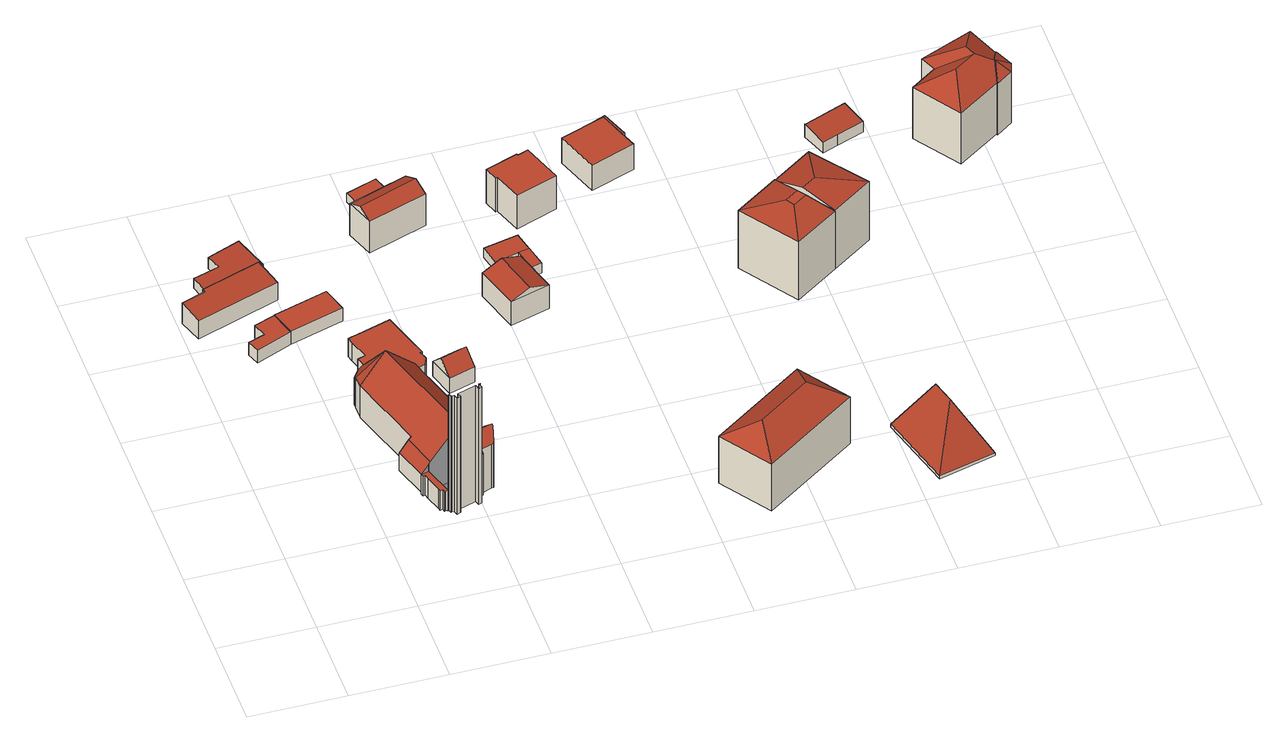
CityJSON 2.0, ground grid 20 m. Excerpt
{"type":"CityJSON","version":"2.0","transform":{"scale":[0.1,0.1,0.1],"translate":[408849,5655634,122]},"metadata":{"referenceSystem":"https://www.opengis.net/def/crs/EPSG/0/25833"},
"CityObjects":{
"building1":{"type":"Building","attributes":{"Dachtyp_tdc":"tdcPolyFlatRoof","Gemeindeschluessel":14612000,"Dachneigung":6.6,"QualitaetDacherkennung":78,"Geometrietyp2DReferenz":"3000","measuredHeight":5.29,"function":"31001_2000","roofType":"2100"},"geometry":[{"type":"Solid","lod":"2","boundaries":[[[[0,1,2,3]],[[1,4,5,2]],[[4,6,7,5]],[[6,8,9,7]],[[8,10,11,9]],[[10,0,3,11]],[[10,8,6,4,1,0]],[[3,2,5,7,9,11]]]],"semantics":{"surfaces":[{"type":"WallSurface"},{"type":"RoofSurface"},{"type":"GroundSurface"}],"values":[[0,0,0,0,0,0,1,2]]}}]},
"building2":{"type":"Building","attributes":{"Dachtyp_tdc":"tdcPolyFlatRoof","Gemeindeschluessel":14612000,"Dachneigung":0,"QualitaetDacherkennung":76,"Geometrietyp2DReferenz":"3000","measuredHeight":3.23,"function":"31001_2000","roofType":"1000"},"geometry":[{"type":"Solid","lod":"2","boundaries":[[[[12,13,14,15]],[[13,16,17,14]],[[16,18,19,17]],[[18,20,21,19]],[[20,22,23,21]],[[22,12,15,23]],[[22,20,18,16,13,12]],[[15,14,17,19,21,23]]]],"semantics":{"surfaces":[{"type":"WallSurface"},{"type":"RoofSurface"},{"type":"GroundSurface"}],"values":[[0,0,0,0,0,0,1,2]]}}]},
"building3":{"type":"Building","attributes":{"Dachtyp_tdc":"tdcPolyFlatRoof","Gemeindeschluessel":14612000,"Dachneigung":2.67,"QualitaetDacherkennung":80,"Geometrietyp2DReferenz":"3000","measuredHeight":3.12,"function":"31001_2000","roofType":"2100"},"geometry":[{"type":"Solid","lod":"2","boundaries":[[[[24,25,26,27]],[[25,28,29,26]],[[28,30,31,29]],[[30,32,33,31]],[[32,34,35,33]],[[34,36,37,35]],[[36,24,27,37]],[[36,34,32,30,28,25,24]],[[27,26,29,31,33,35,37]]]],"semantics":{"surfaces":[{"type":"WallSurface"},{"type":"RoofSurface"},{"type":"GroundSurface"}],"values":[[0,0,0,0,0,0,0,1,2]]}}]},
"building4":{"type":"Building","attributes":{"name":"Friedenskirche","Gemeindeschluessel":14612000,"QualitaetDacherkennung":100,"Geometrietyp2DReferenz":"3000","function":"31001_3041","roofType":"9999"},"children":["building4-1","building4-2","building4-3","building4-4","building4-5","building4-6","building4-7","building4-8","building4-9"]},
"building4-1":{"type":"BuildingPart","attributes":{"Dachtyp_tdc":"tdcPolyFlatRoof","Dachneigung":0,"QualitaetDacherkennung":100,"Geometrietyp2DReferenz":"3000","measuredHeight":29.55,"roofType":"1000"},"parents":["building4"],"geometry":[{"type":"MultiSurface","lod":"2","boundaries":[[[38,39,40,41,42]],[[39,43,44,40]],[[43,45,46,44]],[[45,47,48,46]],[[47,49,50,48]],[[49,51,52,50]],[[51,53,54,52]],[[53,55,56,54]],[[55,57,58,56]],[[57,59,60,58]],[[59,61,62,60]],[[61,63,64,65,66,62]],[[67,68,69,41,40,44,46,48,50,52,54,56,58,60,62,66,70,71]]],"semantics":{"surfaces":[{"type":"WallSurface"},{"type":"GroundSurface"}],"values":[0,0,0,0,0,0,0,0,0,0,0,0,1]}}]},
"building4-2":{"type":"BuildingPart","attributes":{"Dachtyp_tdc":"tdcGableRoof","Dachneigung":45,"QualitaetDacherkennung":100,"Geometrietyp2DReferenz":"3000","measuredHeight":6.66,"roofType":"3100"},"parents":["building4"],"geometry":[{"type":"MultiSurface","lod":"2","boundaries":[[[72,73,74,75]],[[73,76,77,74]],[[76,78,79,77]],[[78,72,75,79]],[[76,73,80]],[[72,78,81]],[[73,72,81,80]],[[78,76,80,81]]],"semantics":{"surfaces":[{"type":"WallSurface"},{"type":"RoofSurface"}],"values":[0,0,0,0,0,0,1,1]}}]},
"building4-3":{"type":"BuildingPart","attributes":{"Dachtyp_tdc":"tdcTentRoof","Dachneigung":51.17,"QualitaetDacherkennung":100,"Geometrietyp2DReferenz":"3000","measuredHeight":13.81,"roofType":"4000"},"parents":["building4"],"geometry":[{"type":"MultiSurface","lod":"2","boundaries":[[[82,83,84,85]],[[83,86,87,84]],[[86,88,89,90,87]],[[83,82,91]],[[92,88,86,83,91]],[[93,92,91]],[[94,93,91]],[[95,94,91]],[[96,97,98,85,84,87,90,99,100,101]]],"semantics":{"surfaces":[{"type":"WallSurface"},{"type":"RoofSurface"},{"type":"GroundSurface"}],"values":[0,0,0,1,1,1,1,1,2]}}]},
"building4-4":{"type":"BuildingPart","attributes":{"Dachtyp_tdc":"tdcPolyFlatRoof","Dachneigung":45.26,"QualitaetDacherkennung":100,"Geometrietyp2DReferenz":"3000","measuredHeight":13.95,"roofType":"2100"},"parents":["building4"],"geometry":[{"type":"MultiSurface","lod":"2","boundaries":[[[102,103,104,105,106]],[[107,108,109,110]],[[108,111,112,109]],[[111,113,114,112]],[[113,111,108,107,103,102,115]],[[105,104,110,109,112,114]]],"semantics":{"surfaces":[{"type":"WallSurface"},{"type":"RoofSurface"},{"type":"GroundSurface"}],"values":[0,0,0,0,1,2]}}]},
"building4-5":{"type":"BuildingPart","attributes":{"Dachtyp_tdc":"tdcPolyFlatRoof","Dachneigung":0,"QualitaetDacherkennung":100,"Geometrietyp2DReferenz":"3000","measuredHeight":4.85,"roofType":"1000"},"parents":["building4"],"geometry":[{"type":"MultiSurface","lod":"2","boundaries":[[[64,116,117,65]],[[116,118,119,117]],[[118,120,121,119]],[[120,122,123,121]],[[122,124,125,123]],[[124,126,127,125]],[[126,128,129,127]],[[128,130,131,129]],[[130,132,133,134,131]],[[132,130,128,126,124,122,120,118,116,64,135]],[[136,65,117,119,121,123,125,127,129,131,134]]],"semantics":{"surfaces":[{"type":"WallSurface"},{"type":"RoofSurface"},{"type":"GroundSurface"}],"values":[0,0,0,0,0,0,0,0,0,1,2]}}]},
"building4-6":{"type":"BuildingPart","attributes":{"Dachtyp_tdc":"tdcPolyFlatRoof","Dachneigung":0,"QualitaetDacherkennung":100,"Geometrietyp2DReferenz":"3000","measuredHeight":4.67,"roofType":"1000"},"parents":["building4"],"geometry":[{"type":"MultiSurface","lod":"2","boundaries":[[[137,138,139,140,141,142,143,144,145,146,147,148,149,150,151,152,153,154,155,156,157,158,159]],[[89,160,143,142,90]],[[160,161,144,143]],[[161,162,145,144]],[[162,163,146,145]],[[163,164,147,146]],[[164,165,148,147]],[[165,166,149,148]],[[166,167,150,149]],[[167,168,151,150]],[[168,169,152,151]],[[169,170,153,152]],[[170,171,154,153]],[[171,172,155,154]],[[172,173,156,155]],[[173,174,157,156]],[[174,175,158,157]],[[175,176,159,158]],[[176,175,174,173,172,171,170,169,168,167,166,165,164,163,162,161,160,89,177,178,179,180,181,182]]],"semantics":{"surfaces":[{"type":"GroundSurface"},{"type":"WallSurface"},{"type":"RoofSurface"}],"values":[0,1,1,1,1,1,1,1,1,1,1,1,1,1,1,1,1,1,2]}}]},
"building4-7":{"type":"BuildingPart","attributes":{"Dachtyp_tdc":"tdcGableRoof","Dachneigung":45.26,"QualitaetDacherkennung":100,"Geometrietyp2DReferenz":"3000","measuredHeight":13.92,"roofType":"3100"},"parents":["building4"],"geometry":[{"type":"MultiSurface","lod":"2","boundaries":[[[183,82,85,184,185]],[[186,187,188,159,176]],[[187,107,110,188]],[[189,183,185,190,191]],[[103,107,187,186,192,95,91]],[[91,82,183,189,193,103]],[[185,184,194,138,137,159,188,110,104,195,190]]],"semantics":{"surfaces":[{"type":"WallSurface"},{"type":"RoofSurface"},{"type":"GroundSurface"}],"values":[0,0,0,0,1,1,2]}}]},
"building4-8":{"type":"BuildingPart","attributes":{"Dachtyp_tdc":"tdcGableRoof","Dachneigung":45,"QualitaetDacherkennung":100,"Geometrietyp2DReferenz":"3000","measuredHeight":13.62,"roofType":"3100"},"parents":["building4"],"geometry":[{"type":"MultiSurface","lod":"2","boundaries":[[[196,197,198,114,113]],[[197,199,200,198]],[[199,201,202,200]],[[201,203,204,202]],[[203,205,206,204]],[[205,207,208,206]],[[207,209,210,208]],[[209,211,212,210]],[[211,213,214,212]],[[213,215,216,214]],[[215,42,41,217,216]],[[218,106,68,105,219]],[[220,42,215,213,211,209,207,205,203,201,199,197]],[[197,196,115,106,220]],[[114,198,200,202,204,206,208,210,212,214,216,217,221,105]]],"semantics":{"surfaces":[{"type":"WallSurface"},{"type":"RoofSurface"},{"type":"GroundSurface"}],"values":[0,0,0,0,0,0,0,0,0,0,0,0,1,1,2]}}]},
"building4-9":{"type":"BuildingPart","attributes":{"Dachtyp_tdc":"tdcPolyFlatRoof","Dachneigung":45.25,"QualitaetDacherkennung":100,"Geometrietyp2DReferenz":"3000","measuredHeight":6.56,"roofType":"2100"},"parents":["building4"],"geometry":[{"type":"MultiSurface","lod":"2","boundaries":[[[222,223,135,224,225]],[[226,227,133,132]],[[226,189,191,227]],[[193,189,226,132,223,222]],[[225,224,133,227,191,228]]],"semantics":{"surfaces":[{"type":"WallSurface"},{"type":"RoofSurface"},{"type":"GroundSurface"}],"values":[0,0,0,1,2]}}]},
"building5":{"type":"Building","attributes":{"Dachtyp_tdc":"tdcPolyFlatRoof","Gemeindeschluessel":14612000,"Dachneigung":0,"QualitaetDacherkennung":87,"Geometrietyp2DReferenz":"3000","measuredHeight":3.26,"function":"31001_2000","roofType":"1000"},"geometry":[{"type":"Solid","lod":"2","boundaries":[[[[229,230,231,23]],[[230,232,233,231]],[[232,234,15,233]],[[234,229,23,15]],[[234,232,230,229]],[[23,231,233,15]]]],"semantics":{"surfaces":[{"type":"WallSurface"},{"type":"RoofSurface"},{"type":"GroundSurface"}],"values":[[0,0,0,0,1,2]]}}]},
"building6":{"type":"Building","attributes":{"Dachtyp_tdc":"tdcGableRoof","Gemeindeschluessel":14612000,"Dachneigung":26.9,"QualitaetDacherkennung":83,"Geometrietyp2DReferenz":"3000","measuredHeight":9.61,"function":"31001_9998","roofType":"3100"},"geometry":[{"type":"Solid","lod":"2","boundaries":[[[[235,236,237,238]],[[236,239,240,237]],[[239,241,242,240]],[[241,235,238,242]],[[239,236,243]],[[235,241,244]],[[236,235,244,243]],[[241,239,243,244]],[[238,237,240,242]]]],"semantics":{"surfaces":[{"type":"WallSurface"},{"type":"RoofSurface"},{"type":"GroundSurface"}],"values":[[0,0,0,0,0,0,1,1,2]]}}]},
"building7":{"type":"Building","attributes":{"Dachtyp_tdc":"tdcPolyFlatRoof","Gemeindeschluessel":14612000,"Dachneigung":0,"QualitaetDacherkennung":63,"Geometrietyp2DReferenz":"3000","measuredHeight":2.34,"function":"31001_9998","roofType":"1000"},"geometry":[{"type":"Solid","lod":"2","boundaries":[[[[245,246,247,248]],[[246,249,250,247]],[[249,251,252,250]],[[251,253,254,252]],[[253,245,248,254]],[[253,251,249,246,245]],[[248,247,250,252,254]]]],"semantics":{"surfaces":[{"type":"WallSurface"},{"type":"RoofSurface"},{"type":"GroundSurface"}],"values":[[0,0,0,0,0,1,2]]}}]},
"building8":{"type":"Building","attributes":{"Dachtyp_tdc":"tdcGableRoof","Gemeindeschluessel":14612000,"Dachneigung":20.06,"QualitaetDacherkennung":90,"Geometrietyp2DReferenz":"3000","measuredHeight":7.47,"function":"31001_9998","roofType":"3100"},"geometry":[{"type":"Solid","lod":"2","boundaries":[[[[255,256,257,258]],[[256,259,260,257]],[[259,261,262,260]],[[261,255,258,262]],[[259,256,263]],[[255,261,264]],[[256,255,264,263]],[[261,259,263,264]],[[258,257,260,262]]]],"semantics":{"surfaces":[{"type":"WallSurface"},{"type":"RoofSurface"},{"type":"GroundSurface"}],"values":[[0,0,0,0,0,0,1,1,2]]}}]},
"building9":{"type":"Building","attributes":{"Gemeindeschluessel":14612000,"Geometrietyp2DReferenz":"3000","function":"31001_9998","roofType":"9999"},"children":["building9-1","building9-2"]},
"building9-1":{"type":"BuildingPart","attributes":{"Dachtyp_tdc":"tdcPolyFlatRoof","Dachneigung":0,"QualitaetDacherkennung":80,"Geometrietyp2DReferenz":"3000","measuredHeight":2.42,"roofType":"1000"},"parents":["building9"],"geometry":[{"type":"MultiSurface","lod":"2","boundaries":[[[265,266,267,268]],[[269,270,271,272]],[[270,273,274,271]],[[273,265,268,274]],[[273,270,269,266,265]],[[268,267,272,271,274]]],"semantics":{"surfaces":[{"type":"WallSurface"},{"type":"RoofSurface"},{"type":"GroundSurface"}],"values":[0,0,0,0,1,2]}}]},
"building9-2":{"type":"BuildingPart","attributes":{"Dachtyp_tdc":"tdcPolyFlatRoof","Dachneigung":0,"QualitaetDacherkennung":86,"Geometrietyp2DReferenz":"3000","measuredHeight":2.52,"roofType":"1000"},"parents":["building9"],"geometry":[{"type":"MultiSurface","lod":"2","boundaries":[[[275,276,277,267,266]],[[276,278,279,277]],[[278,280,269,272,279]],[[280,278,276,275]],[[267,277,279,272]]],"semantics":{"surfaces":[{"type":"WallSurface"},{"type":"RoofSurface"},{"type":"GroundSurface"}],"values":[0,0,0,1,2]}}]},
"building10":{"type":"Building","attributes":{"Dachtyp_tdc":"tdcHipRoof","Gemeindeschluessel":14612000,"Dachneigung":31.86,"QualitaetDacherkennung":84,"Geometrietyp2DReferenz":"3000","measuredHeight":15.79,"function":"31001_9998","roofType":"3200"},"geometry":[{"type":"Solid","lod":"2","boundaries":[[[[281,282,283,284]],[[282,285,286,283]],[[285,287,288,286]],[[287,281,284,288]],[[285,282,289]],[[281,287,290]],[[282,281,290,289]],[[287,285,289,290]],[[284,283,286,288]]]],"semantics":{"surfaces":[{"type":"WallSurface"},{"type":"RoofSurface"},{"type":"GroundSurface"}],"values":[[0,0,0,0,1,1,1,1,2]]}}]},
"building11":{"type":"Building","attributes":{"Dachtyp_tdc":"tdcPolyFlatRoof","Gemeindeschluessel":14612000,"Dachneigung":0,"QualitaetDacherkennung":82,"Geometrietyp2DReferenz":"3000","measuredHeight":8.58,"function":"31001_9998","roofType":"1000"},"geometry":[{"type":"Solid","lod":"2","boundaries":[[[[291,292,293,294]],[[292,295,296,293]],[[295,297,298,296]],[[297,299,300,298]],[[299,301,302,300]],[[303,304,305,306]],[[304,291,294,305]],[[304,303,301,299,297,295,292,291]],[[294,293,296,298,300,302,306,305]],[[301,303,306,302]]]],"semantics":{"surfaces":[{"type":"WallSurface"},{"type":"RoofSurface"},{"type":"GroundSurface"}],"values":[[0,0,0,0,0,0,0,1,2,0]]}}]},
"building12":{"type":"Building","attributes":{"Gemeindeschluessel":14612000,"Geometrietyp2DReferenz":"3000","function":"31001_9998","roofType":"9999"},"children":["building12-1","building12-2"]},
"building12-1":{"type":"BuildingPart","attributes":{"Dachtyp_tdc":"tdcPolyFlatRoof","Dachneigung":0,"QualitaetDacherkennung":68,"Geometrietyp2DReferenz":"3000","measuredHeight":3.06,"roofType":"1000"},"parents":["building12"],"geometry":[{"type":"MultiSurface","lod":"2","boundaries":[[[307,308,309,310]],[[311,312,313,314]],[[312,315,316,313]],[[315,307,310,316]],[[315,312,311,308,307]],[[310,309,314,313,316]]],"semantics":{"surfaces":[{"type":"WallSurface"},{"type":"RoofSurface"},{"type":"GroundSurface"}],"values":[0,0,0,0,1,2]}}]},
"building12-2":{"type":"BuildingPart","attributes":{"Dachtyp_tdc":"tdcPolyFlatRoof","Dachneigung":0,"QualitaetDacherkennung":81,"Geometrietyp2DReferenz":"3000","measuredHeight":6.48,"roofType":"1000"},"parents":["building12"],"geometry":[{"type":"MultiSurface","lod":"2","boundaries":[[[317,318,314,319]],[[318,311,314]],[[320,321,322,309,308]],[[321,323,324,322]],[[323,317,319,324]],[[323,321,320,318,317]],[[319,314,309,322,324]]],"semantics":{"surfaces":[{"type":"WallSurface"},{"type":"RoofSurface"},{"type":"GroundSurface"}],"values":[0,0,0,0,0,1,2]}}]},
"building13":{"type":"Building","attributes":{"Dachtyp_tdc":"tdcFreeFormRoof","Gemeindeschluessel":14612000,"Dachneigung":62.97,"QualitaetDacherkennung":7,"Geometrietyp2DReferenz":"3000","measuredHeight":12.54,"function":"31001_9998","roofType":"5000"},"geometry":[{"type":"Solid","lod":"2","boundaries":[[[[325,326,327,328]],[[326,329,330,327]],[[329,331,332,330]],[[331,325,328,332]],[[333,331,329]],[[334,333,329,326]],[[334,326,325]],[[333,334,325,331]],[[328,327,330,332]]]],"semantics":{"surfaces":[{"type":"WallSurface"},{"type":"RoofSurface"},{"type":"GroundSurface"}],"values":[[0,0,0,0,1,1,1,1,2]]}}]},
"building14":{"type":"Building","attributes":{"Dachtyp_tdc":"tdcCutTentRoof","Gemeindeschluessel":14612000,"Dachneigung":14.48,"QualitaetDacherkennung":67,"Geometrietyp2DReferenz":"3000","measuredHeight":16.32,"function":"31001_9998","roofType":"9999"},"geometry":[{"type":"Solid","lod":"2","boundaries":[[[[335,336,337,338]],[[336,339,340,337]],[[339,341,342,340]],[[341,335,338,342]],[[336,335,343,344]],[[339,336,344,345]],[[341,339,345,346]],[[335,341,346,343]],[[346,345,344,343]],[[338,337,340,342]]]],"semantics":{"surfaces":[{"type":"WallSurface"},{"type":"RoofSurface"},{"type":"GroundSurface"}],"values":[[0,0,0,0,1,1,1,1,1,2]]}}]},
"building15":{"type":"Building","attributes":{"Dachtyp_tdc":"tdcHipAndGableRoof","Gemeindeschluessel":14612000,"Dachneigung":11.12,"QualitaetDacherkennung":65,"Geometrietyp2DReferenz":"3000","measuredHeight":16.43,"function":"31001_9998","roofType":"5000"},"geometry":[{"type":"Solid","lod":"2","boundaries":[[[[347,348,349,337]],[[348,350,351,349]],[[350,352,340,351]],[[352,347,337,340]],[[350,348,353]],[[347,352,354]],[[348,347,354,353]],[[352,350,353,354]],[[337,349,351,340]]]],"semantics":{"surfaces":[{"type":"WallSurface"},{"type":"RoofSurface"},{"type":"GroundSurface"}],"values":[[0,0,0,0,1,0,1,1,2]]}}]},
"building16":{"type":"Building","attributes":{"Dachtyp_tdc":"tdcPolyFlatRoof","Gemeindeschluessel":14612000,"Dachneigung":5.58,"QualitaetDacherkennung":75,"Geometrietyp2DReferenz":"3000","measuredHeight":3.32,"function":"31001_9998","roofType":"2100"},"geometry":[{"type":"Solid","lod":"2","boundaries":[[[[355,356,357,358]],[[356,359,360,357]],[[359,361,362,360]],[[361,363,364,362]],[[363,365,366,364]],[[365,367,368,366]],[[367,355,358,368]],[[367,365,363,361,359,356,355]],[[358,357,360,362,364,366,368]]]],"semantics":{"surfaces":[{"type":"WallSurface"},{"type":"RoofSurface"},{"type":"GroundSurface"}],"values":[[0,0,0,0,0,0,0,1,2]]}}]},
"building17":{"type":"Building","attributes":{"Dachtyp_tdc":"tdcFreeFormRoof","Gemeindeschluessel":14612000,"Dachneigung":32.92,"QualitaetDacherkennung":68,"Geometrietyp2DReferenz":"3000","measuredHeight":16.72,"function":"31001_9998","roofType":"5000"},"geometry":[{"type":"Solid","lod":"2","boundaries":[[[[369,370,371,372]],[[370,373,374,371]],[[373,375,376,374]],[[375,377,378,376]],[[377,379,380,378]],[[379,381,382,380]],[[381,383,384,382]],[[383,385,386,384]],[[385,387,388,386]],[[387,389,390,388]],[[389,369,372,390]],[[391,392,393,394,395,389,387]],[[396,397,391,387,385]],[[396,385,383]],[[397,396,383,381]],[[397,381,379]],[[392,391,397,379,377]],[[398,393,392,377,375]],[[398,375,373]],[[394,393,398,373,370]],[[395,394,370,369]],[[395,369,389]],[[372,371,374,376,378,380,382,384,386,388,390]]]],"semantics":{"surfaces":[{"type":"WallSurface"},{"type":"RoofSurface"},{"type":"GroundSurface"}],"values":[[0,0,0,0,0,0,0,0,0,0,0,1,1,1,1,1,1,1,1,1,1,1,2]]}}]}
},
"vertices":[
[196,877,70],[22,818,70],[22,818,25],[196,877,25],[5,869,77],[5,869,25],[55,886,77],[55,886,25],[53,893,77],[53,893,25],[176,935,77],[176,935,25],
[180,743,65],[105,712,65],[105,712,33],[180,743,33],[96,739,65],[96,739,33],[130,751,65],[130,751,33],[121,781,65],[121,781,33],[164,797,65],[164,797,33],
[68,913,48],[56,958,48],[56,958,23],[68,913,23],[109,972,51],[109,972,23],[98,1003,51],[98,1003,23],[165,1026,54],[165,1026,23],[190,950,54],[190,950,23],[123,927,51],[123,927,23],
[384,200,351],[381,199,351],[381,199,56],[384,200,56],[384,200,151],[384,190,351],[384,190,56],[377,187,351],[377,187,56],[374,197,351],[374,197,56],[335,185,351],[335,185,56],[338,176,351],[338,176,56],[331,173,351],[331,173,56],[328,183,351],[328,183,56],[323,182,351],[323,182,56],[321,181,351],[321,181,56],[319,188,351],[319,188,56],[317,187,351],[317,187,108],[317,187,59],[317,187,56],[364,269,56],[366,263,56],[373,238,56],[298,250,56],[302,251,56],
[305,246,389],[360,262,389],[360,262,351],[305,246,351],[376,207,389],[376,207,351],[321,191,389],[321,191,351],[368,235,418],[313,218,418],
[237,487,135],[237,515,131],[237,515,56],[237,487,56],[237,524,124],[237,524,56],[250,543,122],[250,543,101],[250,543,56],[293,504,195],[261,546,130],[299,557,130],[336,544,130],[355,522,130],[336,544,56],[355,522,56],[293,504,56],[261,546,56],[273,550,56],[299,557,56],
[366,263,195],[364,269,195],[364,269,55],[366,263,55],[366,263,166],[427,288,128],[429,283,128],[429,283,55],[427,288,55],[416,279,141],[416,279,55],[417,278,141],[417,278,55],[393,271,166],
[311,186,108],[311,186,59],[310,185,108],[310,185,59],[308,192,108],[308,192,59],[302,190,108],[302,190,59],[301,196,108],[301,196,59],[291,229,108],[291,229,59],[288,240,108],[288,240,59],[284,238,108],[284,238,59],[282,245,108],[282,245,64],[282,245,59],[298,249,108],[298,249,59],
[367,480,55],[355,522,55],[336,544,55],[299,557,55],[273,550,55],[250,543,55],[259,557,55],[277,562,55],[266,596,55],[282,601,55],[270,642,55],[266,656,55],[275,659,55],[286,662,55],[304,667,55],[356,683,55],[388,579,55],[384,578,55],[390,560,55],[383,543,55],[354,534,55],[355,523,55],[369,477,55],[259,557,101],[277,562,101],[266,596,101],[282,601,101],[270,642,101],[266,656,101],[275,659,101],[286,662,101],[304,667,101],[356,683,101],[388,579,101],[384,578,101],[390,560,101],[383,543,101],[354,534,101],[355,523,101],[369,477,101],[261,546,101],[273,550,101],[299,557,101],[336,544,101],[355,522,101],[367,480,101],
[287,323,136],[237,487,55],[287,323,55],[369,477,129],[420,310,128],[420,310,55],[281,322,130],[281,322,55],[281,322,64],[367,480,130],[302,251,130],[293,504,55],[302,251,55],
[417,278,166],[424,254,191],[424,254,55],[425,251,189],[425,251,55],[420,228,168],[420,228,55],[419,226,166],[419,226,55],[415,225,166],[415,225,55],[392,217,166],[392,217,55],[394,211,159],[394,211,55],[384,208,159],[384,208,55],[386,201,151],[386,201,55],[385,201,151],[385,201,55],[384,200,55],[365,263,166],[365,263,55],[373,238,191],[373,238,55],
[298,250,126],[298,249,126],[298,249,64],[298,250,64],[260,315,108],[260,315,64],[302,251,64],
[164,797,66],[277,831,66],[277,831,33],[293,777,66],[293,777,33],[180,743,66],
[528,1009,91],[405,966,91],[405,966,11],[528,1009,11],[384,1025,91],[384,1025,11],[507,1068,91],[507,1068,11],[395,995,107],[518,1038,107],
[415,1090,32],[406,1117,32],[406,1117,9],[415,1090,9],[430,1125,32],[430,1125,9],[470,1139,32],[470,1139,9],[479,1112,32],[479,1112,9],
[643,777,104],[670,683,104],[670,683,45],[643,777,45],[588,659,104],[588,659,45],[560,753,104],[560,753,45],[629,671,120],[602,765,120],
[667,873,67],[677,830,67],[677,830,43],[667,873,43],[653,825,67],[605,814,67],[605,814,43],[653,825,43],[595,857,67],[595,857,43],
[677,830,68],[687,784,68],[687,784,43],[664,778,68],[664,778,43],[653,825,68],
[828,117,169],[1025,253,169],[1025,253,50],[828,117,50],[1097,149,168],[1097,149,50],[900,13,168],[900,13,50],[1018,172,208],[907,95,208],
[669,1009,94],[666,1008,94],[666,1008,9],[669,1009,9],[656,1037,94],[656,1037,9],[724,1061,94],[724,1061,9],[725,1058,94],[725,1058,9],[747,1066,94],[747,1066,9],[777,981,94],[690,950,94],[690,950,9],[777,981,9],
[945,1090,63],[919,1081,63],[919,1081,33],[945,1090,33],[909,1109,63],[899,1137,63],[899,1137,33],[909,1109,33],[924,1147,63],[924,1147,33],
[817,1076,97],[909,1109,97],[817,1076,33],[919,1081,97],[941,1019,97],[941,1019,33],[849,986,97],[849,986,33],
[1348,39,54],[1230,8,54],[1230,8,47],[1348,39,47],[1185,174,54],[1185,174,47],[1303,205,54],[1303,205,47],[1260,131,173],[1273,82,173],
[1043,684,192],[1134,746,192],[1134,746,46],[1043,684,46],[1216,627,193],[1216,627,46],[1125,565,193],[1125,565,46],[1132,667,209],[1160,687,209],[1172,670,209],[1143,650,209],
[1134,746,190],[1219,804,190],[1219,804,46],[1301,685,195],[1301,685,46],[1216,627,195],[1202,711,210],[1172,691,210],
[1322,955,73],[1291,943,73],[1291,943,46],[1322,955,46],[1271,996,79],[1271,996,46],[1275,997,79],[1275,997,46],[1360,1030,79],[1360,1030,46],[1377,984,74],[1377,984,46],[1380,977,73],[1380,977,46],
[1467,944,164],[1521,981,164],[1521,981,35],[1467,944,35],[1507,1016,164],[1507,1016,35],[1617,1062,164],[1617,1062,35],[1645,992,164],[1645,992,35],[1647,993,164],[1647,993,35],[1664,954,164],[1664,954,35],[1657,930,164],[1657,930,35],[1623,906,164],[1623,906,35],[1622,908,164],[1622,908,35],[1533,848,164],[1533,848,35],[1630,952,184],[1628,951,185],[1594,961,202],[1593,960,202],[1548,929,202],[1631,949,184],[1630,952,185],[1585,984,202]
]}
